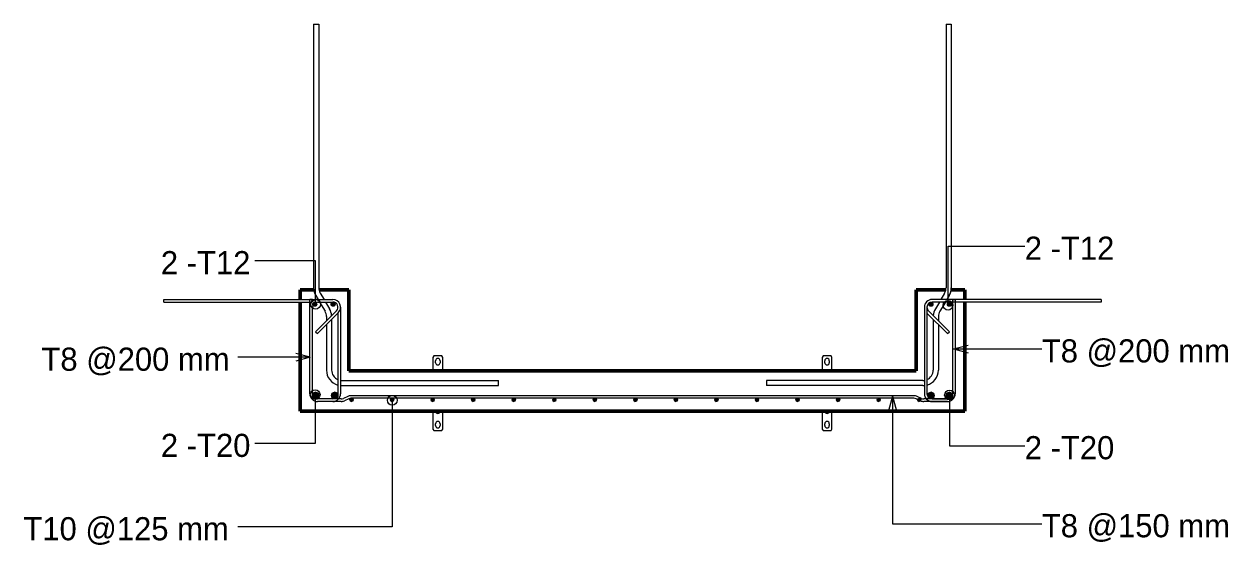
# Model space of a CAD drawing. Header units: millimetres. Extents: x 61914 to 85282, y 2378 to 28606.
# Drawn here: x 78053 to 81764, y 2412 to 4020 of the extents above; entities that cross this region are included whole.
import ezdxf

# ---------------------------------------------------------------- set-up
doc = ezdxf.new("R2010")
doc.units = ezdxf.units.MM
for name, color, linetype, lineweight in [('A-FLOR', 192, 'Continuous', 18), ('A-GENM', 13, 'Continuous', 18), ('S-RBAR', 171, 'Continuous', 18), ('S-RBAR-IDEN', 171, 'Continuous', 9)]:
    doc.layers.add(name, color=color, linetype=linetype, lineweight=lineweight)
doc.styles.add('Nirmala UI_1', font='Nirmala.ttf', dxfattribs={"height": 71.4375})

# ---------------------------------------------------------------- blocks, each defined once
blk = doc.blocks.new('RR spread anchor face based - RR-SA-2_5-150-3355620-Elevation Right')
at = {"layer": 'A-GENM'}
for p, q in [((26660.4, 2824.8), (26660.4, 2769.8)), ((26690.4, 2769.8), (26690.4, 2824.8)), ((26668.4, 2780.3), (26668.4, 2786.3)), ((26682.4, 2786.3), (26682.4, 2780.3)), ((26660.4, 2769.8), (26662.9, 2764.8)), ((26662.9, 2764.8), (26687.9, 2764.8)), ((26687.9, 2764.8), (26690.4, 2769.8))]:
    blk.add_line(p, q, dxfattribs=at)
for centre, start, end in [((26675.4, 2824.8), 180, 0), ((26675.4, 2786.3), 0, 180), ((26675.4, 2780.3), 180, 0)]:
    blk.add_arc(centre, 7, start, end, dxfattribs=at)
blk = doc.blocks.new('RR spread anchor face based - RR-SA-2_5-150-614724-Elevation Right')
at = {"layer": 'A-GENM'}
for p, q in [((26662.9, 2996.1), (26660.4, 2991.1)), ((26660.4, 2991.1), (26660.4, 2949.8)), ((26687.9, 2996.1), (26662.9, 2996.1)), ((26668.4, 2974.6), (26668.4, 2980.6)), ((26682.4, 2980.6), (26682.4, 2974.6)), ((26690.4, 2991.1), (26687.9, 2996.1)), ((26690.4, 2949.8), (26690.4, 2991.1))]:
    blk.add_line(p, q, dxfattribs=at)
for centre, start, end in [((26675.4, 2980.6), 0, 180), ((26675.4, 2974.6), 180, 0)]:
    blk.add_arc(centre, 7, start, end, dxfattribs=at)

msp = doc.modelspace()

# ---------------------------------------------------------------- hatches: boundary and pattern name
at = {"layer": 'S-RBAR'}
h = msp.add_hatch(color=256, dxfattribs=at)
edge = h.paths.add_edge_path()
edge.add_arc((78948.91975, 3154.77608), 6, 0, 360)
for points in [[(78945.91975, 3149.57992), (78951.91975, 3149.57992), (78954.91975, 3154.77608), (78951.91975, 3159.97223), (78945.91975, 3159.97223), (78942.91975, 3154.77608)], [(79002.41715, 3149.57992), (79008.41715, 3149.57992), (79011.41715, 3154.77608), (79008.41715, 3159.97223), (79002.41715, 3159.97223), (78999.41715, 3154.77608)], [(80845.91975, 3149.57992), (80851.91975, 3149.57992), (80854.91975, 3154.77608), (80851.91975, 3159.97223), (80845.91975, 3159.97223), (80842.91975, 3154.77608)], [(80902.41715, 3149.57992), (80908.41715, 3149.57992), (80911.41715, 3154.77608), (80908.41715, 3159.97223), (80902.41715, 3159.97223), (80899.41715, 3154.77608)], [(78951.41715, 2863.56433), (78958.48822, 2866.49327), (78961.41715, 2873.56433), (78958.48822, 2880.6354), (78951.41715, 2883.56433), (78944.34608, 2880.6354), (78941.41715, 2873.56433), (78944.34608, 2866.49327)], [(79010.41715, 2863.56433), (79017.48822, 2866.49327), (79020.41715, 2873.56433), (79017.48822, 2880.6354), (79010.41715, 2883.56433), (79003.34608, 2880.6354), (79000.41715, 2873.56433), (79003.34608, 2866.49327)], [(79060.87206, 2854.99472), (79066.46223, 2856.81107), (79066.46223, 2862.68893), (79060.87206, 2864.50528), (79057.41715, 2859.75)], [(79185.87206, 2854.99472), (79191.46223, 2856.81107), (79191.46223, 2862.68893), (79185.87206, 2864.50528), (79182.41715, 2859.75)], [(79310.87206, 2854.99472), (79316.46223, 2856.81107), (79316.46223, 2862.68893), (79310.87206, 2864.50528), (79307.41715, 2859.75), (79310.04748, 2856.12966)], [(79435.87206, 2854.99472), (79441.46223, 2856.81107), (79441.46223, 2862.68893), (79435.87206, 2864.50528), (79432.41715, 2859.75)], [(79560.87206, 2854.99472), (79566.46223, 2856.81107), (79566.46223, 2862.68893), (79560.87206, 2864.50528), (79557.41715, 2859.75)], [(79685.87206, 2854.99472), (79691.46223, 2856.81107), (79691.46223, 2862.68893), (79685.87206, 2864.50528), (79682.41715, 2859.75)], [(79810.87206, 2854.99472), (79816.46223, 2856.81107), (79816.46223, 2862.68893), (79810.87206, 2864.50528), (79807.41715, 2859.75)], [(79935.87206, 2854.99472), (79941.46223, 2856.81107), (79941.46223, 2862.68893), (79935.87206, 2864.50528), (79932.41715, 2859.75)], [(80060.87206, 2854.99472), (80066.46223, 2856.81107), (80066.46223, 2862.68893), (80060.87206, 2864.50528), (80057.41715, 2859.75)], [(80185.87206, 2854.99472), (80191.46223, 2856.81107), (80191.46223, 2862.68893), (80185.87206, 2864.50528), (80182.41715, 2859.75)], [(80310.87206, 2854.99472), (80316.46223, 2856.81107), (80316.46223, 2862.68893), (80310.87206, 2864.50528), (80307.41715, 2859.75)], [(80435.87206, 2854.99472), (80441.46223, 2856.81107), (80441.46223, 2862.68893), (80435.87206, 2864.50528), (80432.41715, 2859.75)], [(80560.87206, 2854.99472), (80566.46223, 2856.81107), (80566.46223, 2862.68893), (80560.87206, 2864.50528), (80557.41715, 2859.75), (80560.04748, 2856.12966)], [(80685.87206, 2854.99472), (80691.46223, 2856.81107), (80691.46223, 2862.68893), (80685.87206, 2864.50528), (80682.41715, 2859.75)], [(80810.87206, 2854.99472), (80816.46223, 2856.81107), (80816.46223, 2862.68893), (80810.87206, 2864.50528), (80807.41715, 2859.75)], [(80848.91975, 2863.56433), (80855.99081, 2866.49327), (80858.91975, 2873.56433), (80855.99081, 2880.6354), (80848.91975, 2883.56433), (80841.84868, 2880.6354), (80838.91975, 2873.56433), (80841.84868, 2866.49327)], [(80905.41715, 2863.56433), (80912.48822, 2866.49327), (80915.41715, 2873.56433), (80912.48822, 2880.6354), (80905.41715, 2883.56433), (80898.34608, 2880.6354), (80895.41715, 2873.56433), (80898.34608, 2866.49327)]]:
    msp.add_hatch(color=256, dxfattribs=at).paths.add_polyline_path(points)
h = msp.add_hatch(color=256, dxfattribs=at)
edge = h.paths.add_edge_path()
edge.add_arc((79005.41715, 3154.77608), 6, 0, 360)
h = msp.add_hatch(color=256, dxfattribs=at)
edge = h.paths.add_edge_path()
edge.add_arc((80848.91975, 3154.77608), 6, 0, 360)
h = msp.add_hatch(color=256, dxfattribs=at)
edge = h.paths.add_edge_path()
edge.add_arc((80905.41715, 3154.77608), 6, 0, 360)
h = msp.add_hatch(color=256, dxfattribs=at)
edge = h.paths.add_edge_path()
edge.add_arc((78951.41715, 2873.56433), 10, 0, 360)
h = msp.add_hatch(color=256, dxfattribs=at)
edge = h.paths.add_edge_path()
edge.add_arc((79010.41715, 2873.56433), 10, 0, 360)
h = msp.add_hatch(color=256, dxfattribs=at)
edge = h.paths.add_edge_path()
edge.add_arc((79062.41715, 2859.75), 5, 0, 360)
h = msp.add_hatch(color=256, dxfattribs=at)
edge = h.paths.add_edge_path()
edge.add_arc((79187.41715, 2859.75), 5, 0, 360)
h = msp.add_hatch(color=256, dxfattribs=at)
edge = h.paths.add_edge_path()
edge.add_arc((79312.41715, 2859.75), 5, 0, 360)
h = msp.add_hatch(color=256, dxfattribs=at)
edge = h.paths.add_edge_path()
edge.add_arc((79437.41715, 2859.75), 5, 0, 360)
h = msp.add_hatch(color=256, dxfattribs=at)
edge = h.paths.add_edge_path()
edge.add_arc((79562.41715, 2859.75), 5, 0, 360)
h = msp.add_hatch(color=256, dxfattribs=at)
edge = h.paths.add_edge_path()
edge.add_arc((79687.41715, 2859.75), 5, 0, 360)
h = msp.add_hatch(color=256, dxfattribs=at)
edge = h.paths.add_edge_path()
edge.add_arc((79812.41715, 2859.75), 5, 0, 360)
h = msp.add_hatch(color=256, dxfattribs=at)
edge = h.paths.add_edge_path()
edge.add_arc((79937.41715, 2859.75), 5, 0, 360)
h = msp.add_hatch(color=256, dxfattribs=at)
edge = h.paths.add_edge_path()
edge.add_arc((80062.41715, 2859.75), 5, 0, 360)
h = msp.add_hatch(color=256, dxfattribs=at)
edge = h.paths.add_edge_path()
edge.add_arc((80187.41715, 2859.75), 5, 0, 360)
h = msp.add_hatch(color=256, dxfattribs=at)
edge = h.paths.add_edge_path()
edge.add_arc((80312.41715, 2859.75), 5, 0, 360)
h = msp.add_hatch(color=256, dxfattribs=at)
edge = h.paths.add_edge_path()
edge.add_arc((80437.41715, 2859.75), 5, 0, 360)
h = msp.add_hatch(color=256, dxfattribs=at)
edge = h.paths.add_edge_path()
edge.add_arc((80562.41715, 2859.75), 5, 0, 360)
h = msp.add_hatch(color=256, dxfattribs=at)
edge = h.paths.add_edge_path()
edge.add_arc((80687.41715, 2859.75), 5, 0, 360)
h = msp.add_hatch(color=256, dxfattribs=at)
edge = h.paths.add_edge_path()
edge.add_arc((80812.41715, 2859.75), 5, 0, 360)
h = msp.add_hatch(color=256, dxfattribs=at)
edge = h.paths.add_edge_path()
edge.add_arc((80848.91975, 2873.56433), 10, 0, 360)
h = msp.add_hatch(color=256, dxfattribs=at)
edge = h.paths.add_edge_path()
edge.add_arc((80905.41715, 2873.56433), 10, 0, 360)

# ---------------------------------------------------------------- linework, layer by layer
at = {"layer": 'A-FLOR', "lineweight": 50}
for p, q in [((78945.9608, 3199.75), (78903.41715, 3199.75)), ((78903.41715, 3199.75), (78903.41715, 3169.75)), ((79053.41715, 3199.75), (78962.04821, 3199.75)), ((79053.41715, 2949.75), (79053.41715, 3199.75)), ((80894.78608, 3199.75), (80803.41715, 3199.75)), ((80803.41715, 3199.75), (80803.41715, 2949.75)), ((80953.41715, 3199.75), (80910.8735, 3199.75)), ((80953.41715, 3169.75), (80953.41715, 3199.75)), ((78903.41715, 3161.75), (78903.41715, 2824.75)), ((80953.41715, 2949.75), (80953.41715, 3161.75)), ((80803.41715, 2949.75), (79053.41715, 2949.75)), ((80953.41715, 2824.75), (80953.41715, 2949.75)), ((78903.41715, 2824.75), (80953.41715, 2824.75))]:
    msp.add_line(p, q, dxfattribs=at)
at = {"layer": 'S-RBAR'}
for p, q in [((78945.41715, 4019.75), (78945.41715, 3205.86855)), ((78945.41715, 4019.75), (78961.41715, 4019.75)), ((78961.41715, 4019.75), (78961.41715, 3205.86855)), ((80895.41715, 4019.75), (80895.41715, 3205.86855)), ((80895.41715, 4019.75), (80911.41715, 4019.75)), ((80911.41715, 4019.75), (80911.41715, 3205.86855)), ((78483.41715, 3169.75), (78957.41715, 3169.75)), ((78483.41715, 3161.75), (78483.41715, 3169.75)), ((78483.41715, 3161.75), (78939.70185, 3161.75)), ((78941.41715, 3169.75), (78933.41715, 3169.75)), ((78933.41715, 3145.75), (78933.41715, 3169.75)), ((78941.41715, 3163.4653), (78941.41715, 3169.75)), ((78945.91975, 3159.97223), (78942.91975, 3154.77608)), ((78951.91975, 3159.97223), (78945.91975, 3159.97223)), ((78954.91975, 3154.77608), (78951.91975, 3159.97223)), ((78952.04431, 3181.53158), (78958.97465, 3169.75)), ((78957.41715, 3169.75), (79004.41715, 3169.75)), ((78957.41715, 3161.75), (79004.41715, 3161.75)), ((78963.68053, 3161.75), (78980.53282, 3133.10111)), ((78965.83525, 3189.6439), (78977.53755, 3169.75)), ((78982.24343, 3161.75), (78994.32376, 3141.21343)), ((79002.41715, 3159.97223), (78999.41715, 3154.77608)), ((79008.41715, 3159.97223), (79002.41715, 3159.97223)), ((79011.41715, 3154.77608), (79008.41715, 3159.97223)), ((80845.91975, 3159.97223), (80842.91975, 3154.77608)), ((80851.91975, 3159.97223), (80845.91975, 3159.97223)), ((80854.91975, 3154.77608), (80851.91975, 3159.97223)), ((81373.41715, 3169.75), (80852.41715, 3169.75)), ((81373.41715, 3161.75), (80852.41715, 3161.75)), ((80874.59087, 3161.75), (80862.51053, 3141.21343)), ((80893.15377, 3161.75), (80876.30148, 3133.10111)), ((80890.99904, 3189.6439), (80879.29675, 3169.75)), ((80904.78999, 3181.53158), (80897.85965, 3169.75)), ((80902.41715, 3159.97223), (80899.41715, 3154.77608)), ((80908.41715, 3159.97223), (80902.41715, 3159.97223)), ((80911.41715, 3154.77608), (80908.41715, 3159.97223)), ((80915.41715, 3169.75), (80915.41715, 2878.75)), ((80915.41715, 3169.75), (80923.41715, 3169.75)), ((80923.41715, 3169.75), (80923.41715, 2878.75)), ((81373.41715, 3169.75), (81373.41715, 3161.75)), ((78933.41715, 2878.75), (78933.41715, 3145.75)), ((78941.41715, 2878.75), (78941.41715, 3145.75)), ((78942.91975, 3154.77608), (78945.91975, 3149.57992)), ((78945.91975, 3149.57992), (78951.91975, 3149.57992)), ((79015.73086, 3134.43629), (78951.38414, 3070.08957)), ((78951.91975, 3149.57992), (78954.91975, 3154.77608)), ((79021.38771, 3128.77944), (78957.04099, 3064.43272)), ((78999.41715, 3154.77608), (79002.41715, 3149.57992)), ((79002.41715, 3149.57992), (79008.41715, 3149.57992)), ((79008.41715, 3149.57992), (79011.41715, 3154.77608)), ((79020.41715, 3127.80887), (79020.41715, 2878.75)), ((79028.41715, 3145.75), (79028.41715, 2878.75)), ((80828.41715, 3145.75), (80828.41715, 2878.75)), ((80836.41715, 3145.75), (80836.41715, 2878.75)), ((80836.41715, 3127.80887), (80899.7933, 3064.43272)), ((80841.10344, 3134.43629), (80905.45016, 3070.08957)), ((80842.91975, 3154.77608), (80845.91975, 3149.57992)), ((80845.91975, 3149.57992), (80851.91975, 3149.57992)), ((80851.91975, 3149.57992), (80854.91975, 3154.77608)), ((80899.41715, 3154.77608), (80902.41715, 3149.57992)), ((80902.41715, 3149.57992), (80908.41715, 3149.57992)), ((80908.41715, 3149.57992), (80911.41715, 3154.77608)), ((78984.95092, 3116.87647), (78984.95092, 3103.65636)), ((78984.95092, 3092.34265), (78984.95092, 2951.75)), ((79000.95092, 3108.34265), (79000.95092, 2951.75)), ((80855.88338, 3108.34265), (80855.88338, 2951.75)), ((80871.88338, 3116.87647), (80871.88338, 3103.65636)), ((80871.88338, 3092.34265), (80871.88338, 2951.75)), ((78951.38414, 3070.08957), (78957.04099, 3064.43272)), ((80899.7933, 3064.43272), (80905.45016, 3070.08957)), ((79032.95092, 2919.75), (79515.32117, 2919.75)), ((79032.95092, 2903.75), (79515.32117, 2903.75)), ((79515.32117, 2903.75), (79515.32117, 2919.75)), ((80823.88338, 2919.75), (80341.51313, 2919.75)), ((80341.51313, 2919.75), (80341.51313, 2903.75)), ((80823.88338, 2903.75), (80341.51313, 2903.75)), ((78944.34608, 2880.6354), (78941.41715, 2873.56433)), ((78941.41715, 2873.56433), (78944.34608, 2866.49327)), ((78951.41715, 2883.56433), (78944.34608, 2880.6354)), ((78944.34608, 2866.49327), (78951.41715, 2863.56433)), ((78958.48822, 2880.6354), (78951.41715, 2883.56433)), ((78951.41715, 2863.56433), (78958.48822, 2866.49327)), ((79030.26072, 2862.75), (78957.41715, 2862.75)), ((79004.41715, 2862.75), (78957.41715, 2862.75)), ((78961.41715, 2873.56433), (78958.48822, 2880.6354)), ((78958.48822, 2866.49327), (78961.41715, 2873.56433)), ((79003.34608, 2880.6354), (79000.41715, 2873.56433)), ((79000.41715, 2873.56433), (79003.34608, 2866.49327)), ((79010.41715, 2883.56433), (79003.34608, 2880.6354)), ((79003.34608, 2866.49327), (79010.41715, 2863.56433)), ((79017.48822, 2880.6354), (79010.41715, 2883.56433)), ((79010.41715, 2863.56433), (79017.48822, 2866.49327)), ((79020.41715, 2873.56433), (79017.48822, 2880.6354)), ((79017.48822, 2866.49327), (79020.41715, 2873.56433)), ((79050.43074, 2870.50139), (79037.02261, 2864.24908)), ((79053.81168, 2863.25092), (79040.40356, 2856.99861)), ((79060.87206, 2864.50528), (79057.41715, 2859.75)), ((79057.41715, 2859.75), (79060.87206, 2854.99472)), ((80796.26072, 2872.75), (79060.57358, 2872.75)), ((80796.26072, 2864.75), (79060.57358, 2864.75)), ((79066.46223, 2862.68893), (79060.87206, 2864.50528)), ((79066.46223, 2856.81107), (79066.46223, 2862.68893)), ((79185.87206, 2864.50528), (79182.41715, 2859.75)), ((79182.41715, 2859.75), (79185.87206, 2854.99472)), ((79191.46223, 2862.68893), (79185.87206, 2864.50528)), ((79191.46223, 2856.81107), (79191.46223, 2862.68893)), ((79310.87206, 2864.50528), (79307.41715, 2859.75)), ((79307.41715, 2859.75), (79310.04748, 2856.12966)), ((79316.46223, 2862.68893), (79310.87206, 2864.50528)), ((79316.46223, 2856.81107), (79316.46223, 2862.68893)), ((79435.87206, 2864.50528), (79432.41715, 2859.75)), ((79432.41715, 2859.75), (79435.87206, 2854.99472)), ((79441.46223, 2862.68893), (79435.87206, 2864.50528)), ((79441.46223, 2856.81107), (79441.46223, 2862.68893)), ((79560.87206, 2864.50528), (79557.41715, 2859.75)), ((79557.41715, 2859.75), (79560.87206, 2854.99472)), ((79566.46223, 2862.68893), (79560.87206, 2864.50528)), ((79566.46223, 2856.81107), (79566.46223, 2862.68893)), ((79685.87206, 2864.50528), (79682.41715, 2859.75)), ((79682.41715, 2859.75), (79685.87206, 2854.99472)), ((79691.46223, 2862.68893), (79685.87206, 2864.50528)), ((79691.46223, 2856.81107), (79691.46223, 2862.68893)), ((79810.87206, 2864.50528), (79807.41715, 2859.75)), ((79807.41715, 2859.75), (79810.87206, 2854.99472)), ((79816.46223, 2862.68893), (79810.87206, 2864.50528)), ((79816.46223, 2856.81107), (79816.46223, 2862.68893)), ((79935.87206, 2864.50528), (79932.41715, 2859.75)), ((79932.41715, 2859.75), (79935.87206, 2854.99472)), ((79941.46223, 2862.68893), (79935.87206, 2864.50528)), ((79941.46223, 2856.81107), (79941.46223, 2862.68893)), ((80060.87206, 2864.50528), (80057.41715, 2859.75)), ((80057.41715, 2859.75), (80060.87206, 2854.99472)), ((80066.46223, 2862.68893), (80060.87206, 2864.50528)), ((80066.46223, 2856.81107), (80066.46223, 2862.68893)), ((80185.87206, 2864.50528), (80182.41715, 2859.75)), ((80182.41715, 2859.75), (80185.87206, 2854.99472)), ((80191.46223, 2862.68893), (80185.87206, 2864.50528)), ((80191.46223, 2856.81107), (80191.46223, 2862.68893)), ((80310.87206, 2864.50528), (80307.41715, 2859.75)), ((80307.41715, 2859.75), (80310.87206, 2854.99472)), ((80316.46223, 2862.68893), (80310.87206, 2864.50528)), ((80316.46223, 2856.81107), (80316.46223, 2862.68893)), ((80435.87206, 2864.50528), (80432.41715, 2859.75)), ((80432.41715, 2859.75), (80435.87206, 2854.99472)), ((80441.46223, 2862.68893), (80435.87206, 2864.50528)), ((80441.46223, 2856.81107), (80441.46223, 2862.68893)), ((80560.87206, 2864.50528), (80557.41715, 2859.75)), ((80557.41715, 2859.75), (80560.04748, 2856.12966)), ((80566.46223, 2862.68893), (80560.87206, 2864.50528)), ((80566.46223, 2856.81107), (80566.46223, 2862.68893)), ((80685.87206, 2864.50528), (80682.41715, 2859.75)), ((80682.41715, 2859.75), (80685.87206, 2854.99472)), ((80691.46223, 2862.68893), (80685.87206, 2864.50528)), ((80691.46223, 2856.81107), (80691.46223, 2862.68893)), ((80816.43074, 2856.99861), (80803.02261, 2863.25092)), ((80819.81168, 2864.24908), (80806.40356, 2870.50139)), ((80810.87206, 2864.50528), (80807.41715, 2859.75)), ((80807.41715, 2859.75), (80810.87206, 2854.99472)), ((80816.46223, 2862.68893), (80810.87206, 2864.50528)), ((80816.46223, 2856.81107), (80816.46223, 2862.68893)), ((80899.41715, 2862.75), (80826.57358, 2862.75)), ((80841.84868, 2880.6354), (80838.91975, 2873.56433)), ((80838.91975, 2873.56433), (80841.84868, 2866.49327)), ((80848.91975, 2883.56433), (80841.84868, 2880.6354)), ((80841.84868, 2866.49327), (80848.91975, 2863.56433)), ((80855.99081, 2880.6354), (80848.91975, 2883.56433)), ((80848.91975, 2863.56433), (80855.99081, 2866.49327)), ((80852.41715, 2862.75), (80899.41715, 2862.75)), ((80858.91975, 2873.56433), (80855.99081, 2880.6354)), ((80855.99081, 2866.49327), (80858.91975, 2873.56433)), ((80898.34608, 2880.6354), (80895.41715, 2873.56433)), ((80895.41715, 2873.56433), (80898.34608, 2866.49327)), ((80905.41715, 2883.56433), (80898.34608, 2880.6354)), ((80898.34608, 2866.49327), (80905.41715, 2863.56433)), ((80912.48822, 2880.6354), (80905.41715, 2883.56433)), ((80905.41715, 2863.56433), (80912.48822, 2866.49327)), ((80915.41715, 2873.56433), (80912.48822, 2880.6354)), ((80912.48822, 2866.49327), (80915.41715, 2873.56433)), ((79030.26072, 2854.75), (78957.41715, 2854.75)), ((79004.41715, 2854.75), (78957.41715, 2854.75)), ((79060.87206, 2854.99472), (79066.46223, 2856.81107)), ((79185.87206, 2854.99472), (79191.46223, 2856.81107)), ((79310.04748, 2856.12966), (79310.87206, 2854.99472)), ((79310.87206, 2854.99472), (79316.46223, 2856.81107)), ((79435.87206, 2854.99472), (79441.46223, 2856.81107)), ((79560.87206, 2854.99472), (79566.46223, 2856.81107)), ((79685.87206, 2854.99472), (79691.46223, 2856.81107)), ((79810.87206, 2854.99472), (79816.46223, 2856.81107)), ((79935.87206, 2854.99472), (79941.46223, 2856.81107)), ((80060.87206, 2854.99472), (80066.46223, 2856.81107)), ((80185.87206, 2854.99472), (80191.46223, 2856.81107)), ((80310.87206, 2854.99472), (80316.46223, 2856.81107)), ((80435.87206, 2854.99472), (80441.46223, 2856.81107)), ((80560.04748, 2856.12966), (80560.87206, 2854.99472)), ((80560.87206, 2854.99472), (80566.46223, 2856.81107)), ((80685.87206, 2854.99472), (80691.46223, 2856.81107)), ((80810.87206, 2854.99472), (80816.46223, 2856.81107)), ((80899.41715, 2854.75), (80826.57358, 2854.75)), ((80852.41715, 2854.75), (80899.41715, 2854.75))]:
    msp.add_line(p, q, dxfattribs=at)
for centre, radius in [((78948.91975, 3154.77608), 6), ((79005.41715, 3154.77608), 6), ((80848.91975, 3154.77608), 6), ((80905.41715, 3154.77608), 6), ((78951.41715, 2873.56433), 10), ((79010.41715, 2873.56433), 10), ((79062.41715, 2859.75), 5), ((79187.41715, 2859.75), 5), ((79312.41715, 2859.75), 5), ((79437.41715, 2859.75), 5), ((79562.41715, 2859.75), 5), ((79687.41715, 2859.75), 5), ((79812.41715, 2859.75), 5), ((79937.41715, 2859.75), 5), ((80062.41715, 2859.75), 5), ((80187.41715, 2859.75), 5), ((80312.41715, 2859.75), 5), ((80437.41715, 2859.75), 5), ((80562.41715, 2859.75), 5), ((80687.41715, 2859.75), 5), ((80812.41715, 2859.75), 5), ((80848.91975, 2873.56433), 10), ((80905.41715, 2873.56433), 10)]:
    msp.add_circle(centre, radius, dxfattribs=at)
for centre, radius, start, end in [((78993.41715, 3205.86855), 48, 180, 210.46554492), ((78993.41715, 3205.86855), 32, 180, 210.46554492), ((80863.41715, 3205.86855), 32, 329.53445508, 360), ((80863.41715, 3205.86855), 48, 329.53445508, 360), ((78957.41715, 3145.75), 24, 90, 180), ((78957.41715, 3145.75), 16, 90, 180), ((79004.41715, 3145.75), 24, 315, 90), ((79004.41715, 3145.75), 16, 315, 90), ((80852.41715, 3145.75), 24, 90, 180), ((80852.41715, 3145.75), 16, 90, 180), ((80899.41715, 3145.75), 16, 360, 90), ((78952.95092, 3116.87647), 32, 0, 30.46554492), ((78952.95092, 3116.87647), 48, 3.06348304, 30.46554492), ((80852.41715, 3145.75), 16, 180, 225), ((80903.88338, 3116.87647), 48, 149.53445508, 176.93651696), ((80903.88338, 3116.87647), 32, 149.53445508, 180), ((79032.95092, 2951.75), 48, 180, 254.85687742), ((79032.95092, 2951.75), 32, 180, 246.73682474), ((80823.88338, 2951.75), 48, 285.14312258, 360), ((80823.88338, 2951.75), 32, 293.26317526, 0), ((79032.95092, 2951.75), 48, 264.52588925, 270), ((79032.95092, 2951.75), 32, 261.78883387, 270), ((80823.88338, 2951.75), 32, 270, 278.21116613), ((80823.88338, 2951.75), 48, 270, 275.47411075), ((78957.41715, 2878.75), 24, 180, 270), ((78957.41715, 2878.75), 24, 180, 270), ((78957.41715, 2878.75), 16, 180, 270), ((78957.41715, 2878.75), 16, 180, 270), ((79004.41715, 2878.75), 16, 270, 360), ((79004.41715, 2878.75), 24, 270, 0), ((79030.26072, 2878.75), 16, 270, 295), ((79060.57358, 2848.75), 24, 90, 115), ((79060.57358, 2848.75), 16, 90, 115), ((80796.26072, 2848.75), 24, 65, 90), ((80796.26072, 2848.75), 16, 65, 90), ((80826.57358, 2878.75), 16, 245, 270), ((80852.41715, 2878.75), 24, 180, 270), ((80852.41715, 2878.75), 16, 180, 270), ((80899.41715, 2878.75), 16, 270, 360), ((80899.41715, 2878.75), 24, 270, 0), ((80899.41715, 2878.75), 16, 270, 360), ((80899.41715, 2878.75), 24, 270, 0), ((79030.26072, 2878.75), 24, 270, 295), ((80826.57358, 2878.75), 24, 245, 270)]:
    msp.add_arc(centre, radius, start, end, dxfattribs=at)
at = {"layer": 'S-RBAR-IDEN'}
for p, q in [((80901.62397, 3333.86066), (81137.9966, 3333.86066)), ((80901.62397, 3152.03211), (80901.62397, 3333.86066)), ((78951.43585, 3289.17257), (78764.22746, 3289.17257)), ((78951.43585, 3155.08892), (78951.43585, 3289.17257)), ((80918.26613, 3016.98185), (80963.26613, 3029.03956)), ((80918.26613, 3016.98185), (80963.26613, 3004.92413)), ((80918.26613, 3016.98185), (81190.5966, 3016.98185)), ((78935.05838, 2991.28499), (78711.62746, 2991.28499)), ((78935.05838, 2991.28499), (78890.05838, 3003.3427)), ((78935.05838, 2991.28499), (78890.05838, 2979.22727)), ((78950.10917, 2875.89001), (78950.10917, 2725.32048)), ((79187.70802, 2858.48903), (79187.70802, 2468.04431)), ((80730.41992, 2870.74384), (80718.36221, 2825.74384)), ((80730.41992, 2870.74384), (80742.47764, 2825.74384)), ((80730.41992, 2870.74384), (80730.41992, 2477.32966)), ((80905.92671, 2874.64363), (80905.92671, 2718.11874)), ((78950.10917, 2725.32048), (78764.22746, 2725.32048)), ((80905.92671, 2718.11874), (81137.9966, 2718.11874)), ((79187.70802, 2468.04431), (78711.37746, 2468.04431)), ((80730.41992, 2477.32966), (81190.5966, 2477.32966))]:
    msp.add_line(p, q, dxfattribs=at)
for centre in [(78951.43585, 3155.08892), (80901.62397, 3152.03211), (78950.10917, 2875.89001), (79187.70802, 2858.48903), (80905.92671, 2874.64363)]:
    msp.add_circle(centre, 15, dxfattribs=at)

# ---------------------------------------------------------------- block references
at = {"layer": 'A-GENM'}
for name, p in [('RR spread anchor face based - RR-SA-2_5-150-614724-Elevation Right', (52653.0232, 0)), ('RR spread anchor face based - RR-SA-2_5-150-614724-Elevation Right', (53853.0232, 0)), ('RR spread anchor face based - RR-SA-2_5-150-3355620-Elevation Right', (52653.0232, 0)), ('RR spread anchor face based - RR-SA-2_5-150-3355620-Elevation Right', (53853.0232, 0))]:
    msp.add_blockref(name, p, dxfattribs=at)

# ---------------------------------------------------------------- texts
at = {"layer": 'S-RBAR-IDEN', "char_height": 71.4375, "attachment_point": 1, "style": 'Nirmala UI_1'}
for s, insert, width in [('2 -T12', (81137.9966, 3363.65753), 348.7340625), ('2 -T12', (78474.42746, 3318.96944), 348.7340625), ('T8 @200 mm', (81190.5966, 3046.77872), 731.139), ('T8 @200 mm', (78106.22746, 3021.08186), 731.139), ('2 -T20', (78474.42746, 2755.11736), 348.7340625), ('2 -T20', (81137.9966, 2747.91562), 348.7340625), ('T10 @125 mm', (78050.47746, 2497.84119), 798.48075), ('T8 @150 mm', (81190.5966, 2507.12654), 731.139)]:
    msp.add_mtext(s, dxfattribs=dict(at, insert=insert, width=width))

doc.saveas('drawing.dxf')
